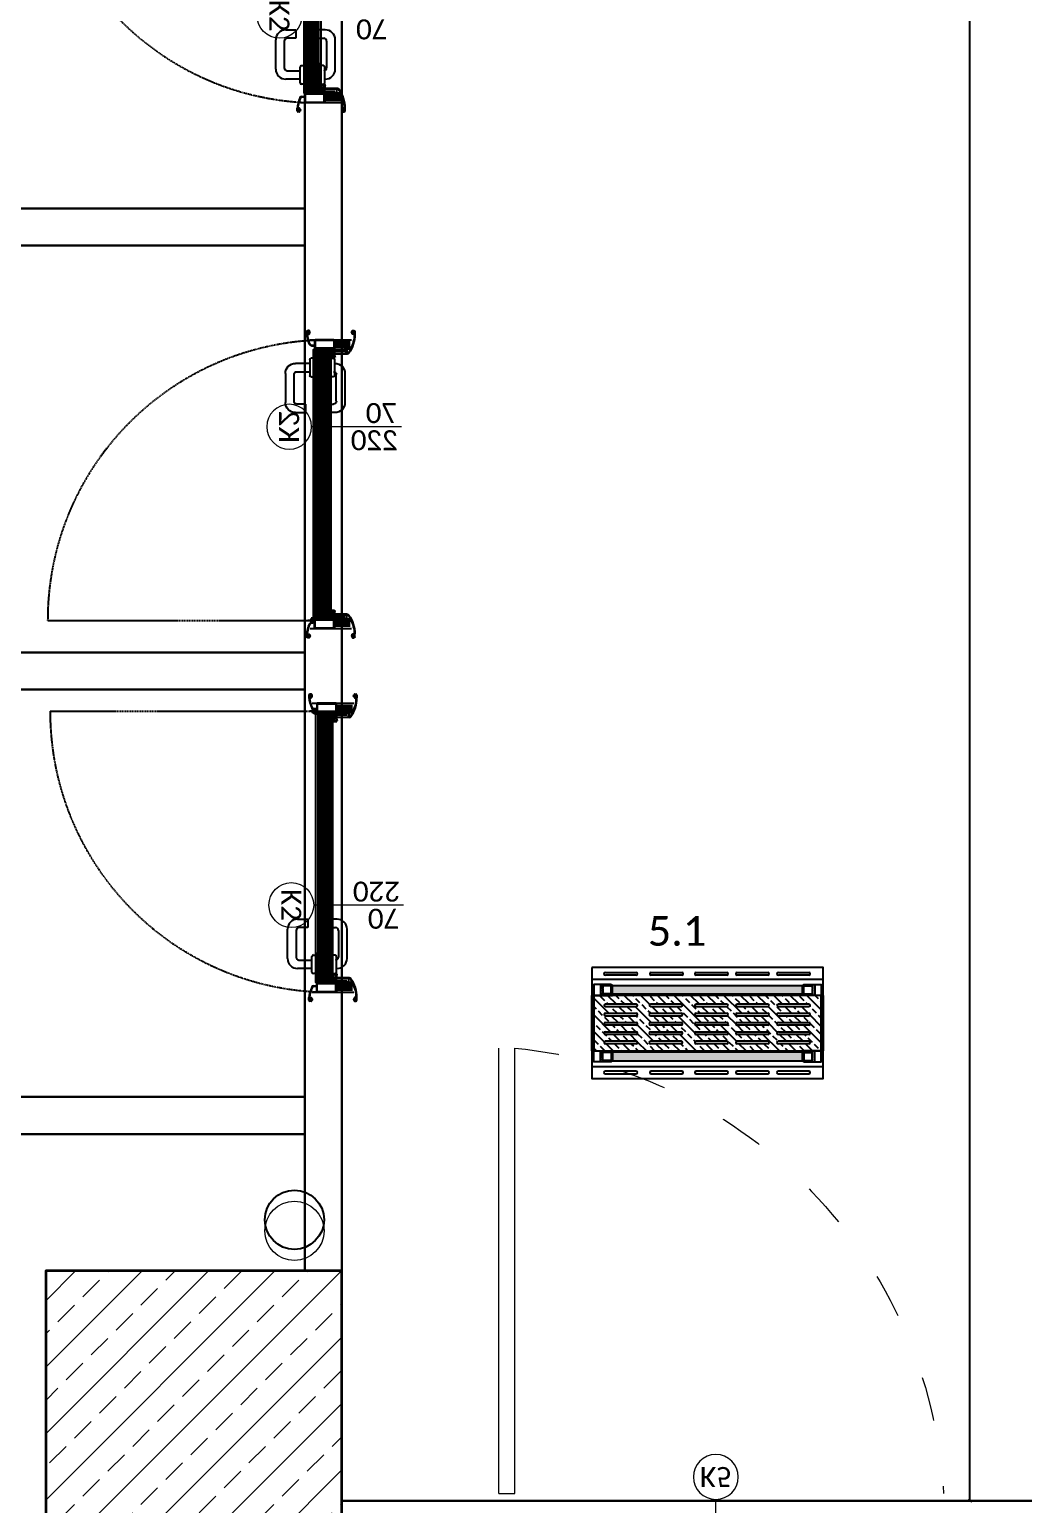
# Model space of a CAD drawing. Header units: millimetres. Extents: x -10496 to -5455, y -188 to 7293.
# Drawn here: x -7279.3 to -7010.7, y 2968 to 3366.5 of the extents above; entities that cross this region are included whole.
import ezdxf

# ---------------------------------------------------------------- set-up
doc = ezdxf.new("R2010")
doc.units = ezdxf.units.MM
for name, pattern in [('ACAD_ISO03W100', [30, 12, -18]), ('DASHED', [19.05, 12.7, -6.35]), ('kapı detayları$0$new block$0$DOT', [0.25, 0, -0.25]), ('kapı detayları$0$new block$0$HIDDEN2', [0.1875, 0.125, -0.0625])]:
    doc.linetypes.add(name, pattern=pattern)
for name, color, linetype, lineweight in [('00 KOLON TARARMA', 43, 'Continuous', 13), ('GJC_duvar', 10, 'Continuous', 30), ('GJC_kolon', 87, 'Continuous', 35), ('GJC_ölçüler', 253, 'Continuous', 5), ('YAZI', 10, 'Continuous', 0), ('Yazı', 1, 'Continuous', 18)]:
    doc.layers.add(name, color=color, linetype=linetype, lineweight=lineweight)
for name, color, linetype in [('02_BEMASSUNG', 4, 'Continuous'), ('200-EquipBorder-2d', 9, 'Continuous'), ('GJC ALAN', 2, 'Continuous'), ('kapı detayları$0$new block$0$AARCH-elev2', 9, 'Continuous'), ('kapı detayları$0$new block$0$AARCH-elev3', 8, 'Continuous'), ('kapı detayları$0$new block$0$AARCH-hatch', 137, 'Continuous'), ('kapı detayları$0$new block$0$AARCH-mat_metal', 122, 'Continuous'), ('kapı detayları$0$new block$0$AARCH-mat_mortar', 145, 'Continuous'), ('kapı detayları$0$new block$0$AARCH-mat_timber', 44, 'Continuous'), ('kapı detayları$0$new block$0$AARCH-trace_down', 8, 'kapı detayları$0$new block$0$HIDDEN2'), ('kapı detayları$0$new block$0$AARCH-wall', 4, 'Continuous'), ('Kıtc-002 Çizgi', 7, 'Continuous'), ('Kıtc-008 Rakam', 1, 'Continuous')]:
    doc.layers.add(name, color=color, linetype=linetype)
doc.styles.get("Standard").update_dxf_attribs({"font": 'calibri.ttf', "height": 15})
doc.styles.add('Ölçü50', font='calibri.ttf', dxfattribs={"width": 0.7})
doc.dimstyles.new('olcu-10', dxfattribs={"dimtxt": 15, "dimasz": 1, "dimexe": 1.25, "dimexo": 0.625, "dimgap": 0.5, "dimtad": 1, "dimdec": 0, "dimzin": 9, "dimtxsty": 'Ölçü50', "dimblk": 'ARCHTICK', "dimcen": 2, "dimclrd": 256, "dimclre": 256, "dimclrt": 6, "dimazin": 2, "dimtfac": 1, "dimtdec": 0, "dimtix": 1, "dimtmove": 0, "dimatfit": 3, "dimldrblk": 'ARCHTICK', "dimfxl": 1, "dimlwd": -1, "dimarcsym": 0})

# ---------------------------------------------------------------- blocks, each defined once
blk = doc.blocks.new('A$C75B17844')
at = {"layer": '200-EquipBorder-2d'}
for points in [[(4.86, 56.93), (7.18, 56.93), (7.18, 5.57), (4.86, 5.57)], [(25.14, 56.93), (22.82, 56.93), (22.82, 5.57), (25.14, 5.57)]]:
    blk.add_hatch(color=1, dxfattribs=at).paths.add_polyline_path(points)
at = {"layer": 'Kıtc-002 Çizgi'}
h = blk.add_hatch(dxfattribs=at)
h.set_pattern_fill('ANSI33', color=1, scale=0.5, style=0)
h.set_pattern_definition([(45, (-37784.2663, -29215.9456), (-2.24506403, 2.24506403), []), (45, (-37782.0213, -29215.9456), (-2.24506403, 2.24506403), [1.5875, -0.79375])])
h.paths.add_polyline_path([(22.5, 61.99), (7.5, 61.99), (7.5, 56.93), (7.5, 0.51), (22.5, 0.51), (22.5, 5.57)])
h.paths.add_polyline_path([(10.57, 47.51), (10.57, 39.25, -1), (9.82, 39.25), (9.82, 47.51, -1)], flags=16)
h.paths.add_polyline_path([(9.82, 50.39), (9.82, 58.65, -1), (10.57, 58.65), (10.57, 50.39, -1)], flags=16)
h.paths.add_polyline_path([(13.07, 47.51), (13.07, 39.25, -1), (12.32, 39.25), (12.32, 47.51, -1)], flags=16)
h.paths.add_polyline_path([(12.32, 50.39), (12.32, 58.65, -1), (13.07, 58.65), (13.07, 50.39, -1)], flags=16)
h.paths.add_polyline_path([(15.57, 47.51), (15.57, 39.25, -1), (14.82, 39.25), (14.82, 47.51, -1)], flags=16)
h.paths.add_polyline_path([(14.82, 50.39), (14.82, 58.65, -1), (15.57, 58.65), (15.57, 50.39, -1)], flags=16)
h.paths.add_polyline_path([(18.07, 47.51), (18.07, 39.25, -1), (17.32, 39.25), (17.32, 47.51, -1)], flags=16)
h.paths.add_polyline_path([(17.32, 50.39), (17.32, 58.65, -1), (18.07, 58.65), (18.07, 50.39, -1)], flags=16)
h.paths.add_polyline_path([(20.57, 47.51), (20.57, 39.25, -1), (19.82, 39.25), (19.82, 47.51, -1)], flags=16)
h.paths.add_polyline_path([(19.82, 50.39), (19.82, 58.65, -1), (20.57, 58.65), (20.57, 50.39, -1)], flags=16)
h.paths.add_polyline_path([(10.57, 36.43), (10.57, 28.16, -1), (9.82, 28.16), (9.82, 36.43, -1)], flags=16)
h.paths.add_polyline_path([(13.07, 36.43), (13.07, 28.16, -1), (12.32, 28.16), (12.32, 36.43, -1)], flags=16)
h.paths.add_polyline_path([(15.57, 36.43), (15.57, 28.16, -1), (14.82, 28.16), (14.82, 36.43, -1)], flags=16)
h.paths.add_polyline_path([(18.07, 36.43), (18.07, 28.16, -1), (17.32, 28.16), (17.32, 36.43, -1)], flags=16)
h.paths.add_polyline_path([(20.57, 36.43), (20.57, 28.16, -1), (19.82, 28.16), (19.82, 36.43, -1)], flags=16)
h.paths.add_polyline_path([(10.57, 24.15), (10.57, 15.89, -1), (9.82, 15.89), (9.82, 24.15, -1)], flags=16)
h.paths.add_polyline_path([(13.07, 24.15), (13.07, 15.89, -1), (12.32, 15.89), (12.32, 24.15, -1)], flags=16)
h.paths.add_polyline_path([(15.57, 24.15), (15.57, 15.89, -1), (14.82, 15.89), (14.82, 24.15, -1)], flags=16)
h.paths.add_polyline_path([(18.07, 24.15), (18.07, 15.89, -1), (17.32, 15.89), (17.32, 24.15, -1)], flags=16)
h.paths.add_polyline_path([(20.57, 24.15), (20.57, 15.89, -1), (19.82, 15.89), (19.82, 24.15, -1)], flags=16)
h.paths.add_polyline_path([(10.57, 11.99), (10.57, 3.72, -1), (9.82, 3.72), (9.82, 11.99, -1)], flags=16)
h.paths.add_polyline_path([(13.07, 11.99), (13.07, 3.72, -1), (12.32, 3.72), (12.32, 11.99, -1)], flags=16)
h.paths.add_polyline_path([(15.57, 11.99), (15.57, 3.72, -1), (14.82, 3.72), (14.82, 11.99, -1)], flags=16)
h.paths.add_polyline_path([(18.07, 11.99), (18.07, 3.72, -1), (17.32, 3.72), (17.32, 11.99, -1)], flags=16)
h.paths.add_polyline_path([(20.57, 11.99), (20.57, 3.72, -1), (19.82, 3.72), (19.82, 11.99, -1)], flags=16)
at = {"color": 1}
for points in [[(4.54, 57.26), (4.54, 61.99), (7.5, 61.99), (7.5, 56.93)], [(4.54, 60.21), (7.5, 60.21)], [(25.46, 57.26), (25.46, 61.99), (22.5, 61.99), (22.5, 56.93)], [(25.46, 60.21), (22.5, 60.21)], [(4.54, 57.26), (4.86, 56.93)], [(7.5, 57.26), (4.54, 57.26)], [(7.18, 56.93), (4.86, 56.93)], [(7.5, 57.26), (7.18, 56.93)], [(22.5, 57.26), (22.82, 56.93)], [(22.5, 57.26), (25.46, 57.26)], [(22.82, 56.93), (25.14, 56.93)], [(25.46, 57.26), (25.14, 56.93)], [(4.54, 5.24), (4.54, 0.51), (7.5, 0.51), (7.5, 5.57)], [(4.54, 5.24), (4.86, 5.57)], [(7.5, 5.24), (4.54, 5.24)], [(7.18, 5.57), (4.86, 5.57)], [(7.5, 5.24), (7.18, 5.57)], [(25.46, 5.24), (25.46, 0.51), (22.5, 0.51), (22.5, 5.57)], [(22.5, 5.24), (22.82, 5.57)], [(22.5, 5.24), (25.46, 5.24)], [(22.82, 5.57), (25.14, 5.57)], [(25.46, 5.24), (25.14, 5.57)], [(4.54, 2.29), (7.5, 2.29)], [(25.46, 2.29), (22.5, 2.29)]]:
    blk.add_lwpolyline(points, dxfattribs=at)
at = {"color": 1, "linetype": 'DASHED', "ltscale": 0.01}
for points in [[(4.82, 57.26), (4.82, 59.66), (7.18, 59.66)], [(4.92, 57.26), (4.92, 59.56), (7.08, 59.56)], [(7.08, 57.26), (7.08, 59.56)], [(7.18, 57.26), (7.18, 59.66)], [(25.18, 57.26), (25.18, 59.66), (22.82, 59.66)], [(22.82, 57.26), (22.82, 59.66)], [(25.08, 57.26), (25.08, 59.56), (22.92, 59.56)], [(22.92, 57.26), (22.92, 59.56)], [(4.82, 5.24), (4.82, 2.84), (7.18, 2.84)], [(4.92, 5.24), (4.92, 2.94), (7.08, 2.94)], [(7.08, 5.24), (7.08, 2.94)], [(7.18, 5.24), (7.18, 2.84)], [(25.18, 5.24), (25.18, 2.84), (22.82, 2.84)], [(22.82, 5.24), (22.82, 2.84)], [(25.08, 5.24), (25.08, 2.94), (22.92, 2.94)], [(22.92, 5.24), (22.92, 2.94)]]:
    blk.add_lwpolyline(points, dxfattribs=at)
at = {"layer": '200-EquipBorder-2d', "color": 1}
for points in [[(4.86, 56.93), (7.18, 56.93), (7.18, 5.57), (4.86, 5.57)], [(25.14, 56.93), (22.82, 56.93), (22.82, 5.57), (25.14, 5.57)]]:
    blk.add_lwpolyline(points, close=True, dxfattribs=at)
at = {"layer": 'Kıtc-002 Çizgi', "color": 1}
for points in [[(0, 0), (30, 0), (30, 62.5), (0, 62.5)], [(7.5, 0), (22.5, 0), (22.5, 62.5), (7.5, 62.5)], [(7.5, 62.5), (22.5, 62.5), (22.5, 61.99), (7.5, 61.99)], [(7.5, 0.51), (22.5, 0.51), (22.5, 0), (7.5, 0)]]:
    blk.add_lwpolyline(points, close=True, dxfattribs=at)
for points in [[(7.5, 62.5), (3.25, 62.5), (3.25, 0), (7.5, 0)], [(14, 62.5), (14, 61.99)], [(16, 62.5), (16, 61.99)], [(22.5, 0), (26.75, 0), (26.75, 62.5), (22.5, 62.5)], [(1.31, 50.39), (1.31, 58.65)], [(2.07, 58.65), (2.07, 50.39)], [(9.82, 50.39), (9.82, 58.65)], [(10.57, 58.65), (10.57, 50.39)], [(12.32, 50.39), (12.32, 58.65)], [(13.07, 58.65), (13.07, 50.39)], [(14.82, 50.39), (14.82, 58.65)], [(15.57, 58.65), (15.57, 50.39)], [(17.32, 50.39), (17.32, 58.65)], [(18.07, 58.65), (18.07, 50.39)], [(19.82, 50.39), (19.82, 58.65)], [(20.57, 58.65), (20.57, 50.39)], [(27.93, 58.65), (27.93, 50.39)], [(28.69, 50.39), (28.69, 58.65)], [(1.31, 39.25), (1.31, 47.51)], [(2.07, 47.51), (2.07, 39.25)], [(9.82, 39.25), (9.82, 47.51)], [(10.57, 47.51), (10.57, 39.25)], [(12.32, 39.25), (12.32, 47.51)], [(13.07, 47.51), (13.07, 39.25)], [(14.82, 39.25), (14.82, 47.51)], [(15.57, 47.51), (15.57, 39.25)], [(17.32, 39.25), (17.32, 47.51)], [(18.07, 47.51), (18.07, 39.25)], [(19.82, 39.25), (19.82, 47.51)], [(20.57, 47.51), (20.57, 39.25)], [(27.93, 47.51), (27.93, 39.25)], [(28.69, 39.25), (28.69, 47.51)], [(1.31, 28.16), (1.31, 36.43)], [(2.07, 36.43), (2.07, 28.16)], [(9.82, 28.16), (9.82, 36.43)], [(10.57, 36.43), (10.57, 28.16)], [(12.32, 28.16), (12.32, 36.43)], [(13.07, 36.43), (13.07, 28.16)], [(14.82, 28.16), (14.82, 36.43)], [(15.57, 36.43), (15.57, 28.16)], [(17.32, 28.16), (17.32, 36.43)], [(18.07, 36.43), (18.07, 28.16)], [(19.82, 28.16), (19.82, 36.43)], [(20.57, 36.43), (20.57, 28.16)], [(27.93, 36.43), (27.93, 28.16)], [(28.69, 28.16), (28.69, 36.43)], [(1.31, 16.06), (1.31, 24.32)], [(2.07, 24.32), (2.07, 16.06)], [(9.82, 15.89), (9.82, 24.15)], [(10.57, 24.15), (10.57, 15.89)], [(12.32, 15.89), (12.32, 24.15)], [(13.07, 24.15), (13.07, 15.89)], [(14.82, 15.89), (14.82, 24.15)], [(15.57, 24.15), (15.57, 15.89)], [(17.32, 15.89), (17.32, 24.15)], [(18.07, 24.15), (18.07, 15.89)], [(19.82, 15.89), (19.82, 24.15)], [(20.57, 24.15), (20.57, 15.89)], [(27.93, 24.32), (27.93, 16.06)], [(28.69, 16.06), (28.69, 24.32)], [(9.82, 3.72), (9.82, 11.99)], [(10.57, 11.99), (10.57, 3.72)], [(12.32, 3.72), (12.32, 11.99)], [(13.07, 11.99), (13.07, 3.72)], [(14.82, 3.72), (14.82, 11.99)], [(15.57, 11.99), (15.57, 3.72)], [(17.32, 3.72), (17.32, 11.99)], [(18.07, 11.99), (18.07, 3.72)], [(19.82, 3.72), (19.82, 11.99)], [(20.57, 11.99), (20.57, 3.72)], [(1.31, 3.65), (1.31, 11.91)], [(2.07, 11.91), (2.07, 3.65)], [(27.93, 11.91), (27.93, 3.65)], [(28.69, 3.65), (28.69, 11.91)], [(14, 0.51), (14, 0)], [(16, 0.51), (16, 0)]]:
    blk.add_lwpolyline(points, dxfattribs=at)
for centre, start, end in [((1.69, 58.65), 0, 180), ((10.19, 58.65), 0, 180), ((12.69, 58.65), 0, 180), ((15.19, 58.65), 0, 180), ((17.69, 58.65), 0, 180), ((20.19, 58.65), 0, 180), ((28.31, 58.65), 0, 180), ((1.69, 50.39), 180, 0), ((1.69, 47.51), 0, 180), ((10.19, 50.39), 180, 0), ((10.19, 47.51), 0, 180), ((12.69, 50.39), 180, 0), ((12.69, 47.51), 0, 180), ((15.19, 50.39), 180, 0), ((15.19, 47.51), 0, 180), ((17.69, 50.39), 180, 0), ((17.69, 47.51), 0, 180), ((20.19, 50.39), 180, 0), ((20.19, 47.51), 0, 180), ((28.31, 50.39), 180, 0), ((28.31, 47.51), 0, 180), ((1.69, 39.25), 180, 0), ((1.69, 36.43), 0, 180), ((10.19, 39.25), 180, 0), ((10.19, 36.43), 0, 180), ((12.69, 39.25), 180, 0), ((12.69, 36.43), 0, 180), ((15.19, 39.25), 180, 0), ((15.19, 36.43), 0, 180), ((17.69, 39.25), 180, 0), ((17.69, 36.43), 0, 180), ((20.19, 39.25), 180, 0), ((20.19, 36.43), 0, 180), ((28.31, 39.25), 180, 0), ((28.31, 36.43), 0, 180), ((1.69, 28.16), 180, 0), ((10.19, 28.16), 180, 0), ((12.69, 28.16), 180, 0), ((15.19, 28.16), 180, 0), ((17.69, 28.16), 180, 0), ((20.19, 28.16), 180, 0), ((28.31, 28.16), 180, 0), ((1.69, 24.32), 0, 180), ((10.19, 24.15), 0, 180), ((12.69, 24.15), 0, 180), ((15.19, 24.15), 0, 180), ((17.69, 24.15), 0, 180), ((20.19, 24.15), 0, 180), ((28.31, 24.32), 0, 180), ((1.69, 16.06), 180, 0), ((28.31, 16.06), 180, 0), ((1.69, 11.91), 0, 180), ((10.19, 15.89), 180, 0), ((10.19, 11.99), 0, 180), ((12.69, 15.89), 180, 0), ((12.69, 11.99), 0, 180), ((15.19, 15.89), 180, 0), ((15.19, 11.99), 0, 180), ((17.69, 15.89), 180, 0), ((17.69, 11.99), 0, 180), ((20.19, 15.89), 180, 0), ((20.19, 11.99), 0, 180), ((28.31, 11.91), 0, 180), ((1.69, 3.65), 180, 0), ((10.19, 3.72), 180, 0), ((12.69, 3.72), 180, 0), ((15.19, 3.72), 180, 0), ((17.69, 3.72), 180, 0), ((20.19, 3.72), 180, 0), ((28.31, 3.65), 180, 0)]:
    blk.add_arc(centre, 0.376, start, end, dxfattribs=at)
blk = doc.blocks.new('120 çarpma kapı')
at = {"lineweight": 9}
for p, q in [((3012.11, 15196.96), (3012.11, 15076.64)), ((3012.11, 15196.96), (3016.37, 15196.96)), ((3016.37, 15196.96), (3016.37, 15076.64))]:
    blk.add_line(p, q, dxfattribs=at)
at = {"layer": '02_BEMASSUNG', "linetype": 'ACAD_ISO03W100', "lineweight": 9}
blk.add_arc((3004.25, 15204.3), 128.23, 275.4267, 356.7191, dxfattribs=at)
at = {"layer": 'YAZI'}
blk.add_circle((3070.73, 15192.5), 6.06, dxfattribs=at)
at = {"layer": 'Yazı'}
blk.add_line((3070.73, 15226.56), (3070.73, 15198.55), dxfattribs=at)
at = {"layer": 'Yazı', "ltscale": 7}
blk.add_text('K5', height=5.4, dxfattribs=at).set_placement((3066.42, 15189.81))
blk = doc.blocks.new('rölöveteyit')
at = {"layer": '00 KOLON TARARMA'}
h = blk.add_hatch(dxfattribs=at)
h.set_pattern_fill('ANSI33', color=256, scale=2, angle=360, style=0)
h.set_pattern_definition([(45, (1742.308, -41769.38), (-8.980256, 8.980256), []), (45, (1751.288, -41769.38), (-8.980256, 8.980256), [6.35, -3.175])])
h.paths.add_polyline_path([(31907, -28778.81), (31907, -28698.81), (31827, -28698.81), (31827, -28778.81)])
at = {"color": 6}
for points in [[(31907, -28778.81), (31907, -28698.81), (31827.03, -28698.68), (31827, -28778.81), (31907, -28778.81)], [(31906.99, -28778.81), (31907, -28698.81), (31827.03, -28698.68), (31827.03, -28778.81), (31906.99, -28778.81)]]:
    blk.add_lwpolyline(points, dxfattribs=at)
at = {"color": 4}
blk.add_circle((31894.21, -28688.01), 8, dxfattribs=at)
at = {"layer": 'GJC_kolon'}
blk.add_lwpolyline([(31827.03, -28778.81), (31907, -28778.81), (31907, -28698.81), (31827.03, -28698.81)], close=True, dxfattribs=at)
blk = doc.blocks.new('_ArchTick')
at = {"layer": 'Kıtc-002 Çizgi', "color": 0, "const_width": 0.15}
blk.add_lwpolyline([(-0.5, -0.5), (0.5, 0.5)], dxfattribs=at)
blk = doc.blocks.new('K3')
at = {"layer": 'kapı detayları$0$new block$0$AARCH-hatch'}
h = blk.add_hatch(dxfattribs=at)
h.set_pattern_fill('ANSI31', color=256, angle=180, style=0)
h.set_pattern_definition([(225, (38163.78836, 5178.61939), (0.08838834765, -0.08838834765), [])])
h.paths.add_polyline_path([(3361.99, 3163.95), (3369.99, 3163.95), (3369.99, 3160.45), (3361.99, 3160.45)])
h = blk.add_hatch(dxfattribs=at)
h.set_pattern_fill('ANSI31', color=256, angle=180, style=0)
h.set_pattern_definition([(225, (38074.57288, 5178.61939), (0.08838834765, -0.08838834765), [])])
h.paths.add_polyline_path([(3434.47, 3163.95), (3426.47, 3163.95), (3426.47, 3160.45), (3434.47, 3160.45)])
at = {"layer": 'kapı detayları$0$new block$0$AARCH-elev2', "ltscale": 0.1}
for p, q in [((3428.13, 3168.37), (3420.22, 3168.36)), ((3417.52, 3165.66), (3417.52, 3162.88)), ((3419.8, 3162.88), (3419.8, 3165.26)), ((3420.57, 3166.03), (3427.79, 3166.03)), ((3427.19, 3165.14), (3427.19, 3164.55)), ((3431.8, 3165.53), (3427.57, 3165.53)), ((3428.56, 3165.26), (3428.56, 3165.53)), ((3430.83, 3165.53), (3430.83, 3165.66)), ((3417.52, 3162.88), (3419.8, 3162.88)), ((3417.52, 3154.98), (3417.52, 3157.75)), ((3417.52, 3157.75), (3419.8, 3157.75)), ((3419.8, 3157.75), (3419.8, 3155.37)), ((3427.19, 3159.26), (3427.19, 3159.75)), ((3431.8, 3158.87), (3427.57, 3158.87)), ((3428.56, 3155.37), (3428.56, 3158.87)), ((3430.83, 3158.87), (3430.83, 3154.97)), ((3432.19, 3159.75), (3432.19, 3159.26)), ((3428.13, 3152.27), (3420.22, 3152.27)), ((3420.57, 3154.6), (3427.79, 3154.6))]:
    blk.add_line(p, q, dxfattribs=at)
for centre, radius, start, end in [((3420.22, 3165.66), 2.7, 90.0239, 180), ((3428.13, 3165.66), 2.7, 0, 90.0239), ((3420.57, 3165.26), 0.773, 90, 180), ((3427.57, 3165.14), 0.386, 90, 180), ((3427.79, 3165.26), 0.773, 0, 90), ((3431.8, 3165.14), 0.386, 0, 90), ((3427.57, 3159.26), 0.386, 180, 270), ((3431.8, 3159.26), 0.386, 270, 0), ((3420.22, 3154.98), 2.7, 180, 269.9761), ((3420.57, 3155.37), 0.773, 180, 270), ((3427.79, 3155.37), 0.773, 270, 0), ((3428.13, 3154.97), 2.7, 269.9761, 0)]:
    blk.add_arc(centre, radius, start, end, dxfattribs=at)
at = {"layer": 'kapı detayları$0$new block$0$AARCH-elev3', "color": 254}
for points, const_width in [([(3360.59, 3165.51), (3360.59, 3169.86)], 2), ([(3362.12, 3165.52), (3362.12, 3168.33)], 1), ([(3434.34, 3165.52), (3434.34, 3168.33)], 1), ([(3435.87, 3165.51), (3435.87, 3169.86)], 2)]:
    blk.add_lwpolyline(points, dxfattribs=dict(at, const_width=const_width))
at = {"layer": 'kapı detayları$0$new block$0$AARCH-hatch', "linetype": 'kapı detayları$0$new block$0$DOT', "const_width": 3}
blk.add_lwpolyline([(3369.99, 3162.2), (3426.47, 3162.2)], dxfattribs=at)
at = {"layer": 'kapı detayları$0$new block$0$AARCH-mat_metal'}
for p, q in [((3356.68, 3170.43), (3356.68, 3170.72)), ((3356.98, 3170.33), (3356.78, 3170.33)), ((3356.8, 3170.72), (3356.8, 3170.44)), ((3356.8, 3170.44), (3356.98, 3170.44)), ((3356.98, 3170.44), (3356.98, 3170.33)), ((3356.99, 3171.03), (3357.71, 3171.03)), ((3357.57, 3170.91), (3356.99, 3170.91)), ((3357.38, 3170.33), (3357.38, 3170.44)), ((3357.38, 3170.44), (3357.57, 3170.44)), ((3357.59, 3170.33), (3357.38, 3170.33)), ((3357.57, 3170.44), (3357.57, 3170.91)), ((3357.69, 3170.89), (3357.69, 3170.43)), ((3361.58, 3168.33), (3361.58, 3169.85)), ((3361.82, 3168.33), (3361.58, 3168.33)), ((3361.72, 3169.74), (3361.72, 3168.83)), ((3361.72, 3168.83), (3362.89, 3168.83)), ((3361.72, 3168.71), (3361.72, 3168.61)), ((3362.89, 3168.71), (3361.72, 3168.71)), ((3361.72, 3168.71), (3361.72, 3168.47)), ((3361.72, 3168.47), (3361.82, 3168.47)), ((3361.82, 3168.47), (3361.82, 3168.33)), ((3362.89, 3168.83), (3362.89, 3168.97)), ((3362.89, 3165.17), (3362.89, 3168.71)), ((3363.03, 3168.97), (3363.03, 3165.03)), ((3433.35, 3168.97), (3433.35, 3165.03)), ((3433.49, 3168.83), (3433.49, 3168.97)), ((3434.66, 3168.83), (3433.49, 3168.83)), ((3433.49, 3165.17), (3433.49, 3168.71)), ((3433.49, 3168.71), (3434.66, 3168.71)), ((3434.66, 3168.47), (3434.56, 3168.47)), ((3434.56, 3168.47), (3434.56, 3168.33)), ((3434.56, 3168.33), (3434.8, 3168.33)), ((3434.66, 3169.74), (3434.66, 3168.83)), ((3434.66, 3168.71), (3434.66, 3168.61)), ((3434.66, 3168.71), (3434.66, 3168.47)), ((3434.8, 3168.33), (3434.8, 3169.85)), ((3439.39, 3171.03), (3438.67, 3171.03)), ((3438.69, 3170.89), (3438.69, 3170.43)), ((3438.79, 3170.33), (3439, 3170.33)), ((3438.81, 3170.91), (3439.39, 3170.91)), ((3438.81, 3170.44), (3438.81, 3170.91)), ((3439, 3170.44), (3438.81, 3170.44)), ((3439, 3170.33), (3439, 3170.44)), ((3439.58, 3170.44), (3439.4, 3170.44)), ((3439.4, 3170.44), (3439.4, 3170.33)), ((3439.4, 3170.33), (3439.6, 3170.33)), ((3439.58, 3170.72), (3439.58, 3170.44)), ((3439.7, 3170.43), (3439.7, 3170.72)), ((3359.19, 3165.36), (3359.19, 3160.3)), ((3359.33, 3165.37), (3361.44, 3165.37)), ((3359.33, 3160.29), (3359.33, 3165.37)), ((3361.43, 3165.51), (3359.34, 3165.51)), ((3361.44, 3165.37), (3361.44, 3160.29)), ((3361.58, 3165.52), (3361.58, 3165.36)), ((3361.58, 3165.52), (3362.67, 3165.52)), ((3361.58, 3164.94), (3361.58, 3165.4)), ((3362.55, 3165.4), (3361.58, 3165.4)), ((3362.55, 3164.94), (3361.58, 3164.94)), ((3361.62, 3160.15), (3361.62, 3164.65)), ((3361.77, 3164.8), (3363.4, 3164.8)), ((3362.55, 3164.94), (3362.55, 3165.4)), ((3362.67, 3165.52), (3362.67, 3164.94)), ((3363.07, 3164.94), (3362.67, 3164.94)), ((3362.79, 3165.03), (3362.79, 3165.17)), ((3362.79, 3165.17), (3362.89, 3165.17)), ((3363.03, 3165.03), (3362.79, 3165.03)), ((3363.04, 3165.42), (3363.93, 3165.7)), ((3363.07, 3165.37), (3363.07, 3164.94)), ((3364.11, 3165.56), (3363.18, 3165.46)), ((3363.79, 3165.52), (3363.22, 3165.52)), ((3363.22, 3164.91), (3363.22, 3165.38)), ((3363.22, 3165.38), (3363.99, 3165.38)), ((3363.4, 3164.91), (3363.22, 3164.91)), ((3363.4, 3164.8), (3363.4, 3164.91)), ((3363.8, 3164.91), (3363.8, 3164.8)), ((3363.99, 3164.91), (3363.8, 3164.91)), ((3363.8, 3164.8), (3364.06, 3164.8)), ((3363.99, 3165.38), (3363.99, 3164.91)), ((3364.13, 3164.87), (3364.13, 3165.47)), ((3432.19, 3164.55), (3432.19, 3165.14)), ((3432.25, 3164.87), (3432.25, 3165.47)), ((3432.27, 3165.56), (3433.2, 3165.46)), ((3432.58, 3164.8), (3432.32, 3164.8)), ((3432.39, 3165.38), (3432.39, 3164.91)), ((3433.16, 3165.38), (3432.39, 3165.38)), ((3432.39, 3164.91), (3432.58, 3164.91)), ((3433.34, 3165.42), (3432.44, 3165.7)), ((3432.58, 3164.91), (3432.58, 3164.8)), ((3432.59, 3165.52), (3433.16, 3165.52)), ((3432.98, 3164.8), (3432.98, 3164.91)), ((3432.98, 3164.91), (3433.16, 3164.91)), ((3434.61, 3164.8), (3432.98, 3164.8)), ((3433.16, 3164.91), (3433.16, 3165.38)), ((3433.31, 3165.37), (3433.31, 3164.94)), ((3433.31, 3164.94), (3433.71, 3164.94)), ((3433.35, 3165.03), (3433.59, 3165.03)), ((3433.59, 3165.17), (3433.49, 3165.17)), ((3433.59, 3165.03), (3433.59, 3165.17)), ((3433.71, 3165.52), (3433.71, 3164.94)), ((3434.8, 3165.52), (3433.71, 3165.52)), ((3433.83, 3164.94), (3433.83, 3165.4)), ((3433.83, 3165.4), (3434.8, 3165.4)), ((3433.83, 3164.94), (3434.8, 3164.94)), ((3434.76, 3160.15), (3434.76, 3164.65)), ((3434.8, 3165.52), (3434.8, 3165.36)), ((3434.8, 3164.94), (3434.8, 3165.4)), ((3437.05, 3165.37), (3434.94, 3165.37)), ((3434.94, 3165.37), (3434.94, 3160.29)), ((3434.95, 3165.51), (3437.04, 3165.51)), ((3437.05, 3160.29), (3437.05, 3165.37)), ((3437.19, 3165.36), (3437.19, 3160.3)), ((3359.33, 3160.29), (3361.44, 3160.29)), ((3359.33, 3160.15), (3360.61, 3160.15)), ((3360.91, 3160.15), (3361.62, 3160.15)), ((3361.35, 3160.23), (3361.35, 3158.33)), ((3435.47, 3160.15), (3434.76, 3160.15)), ((3437.02, 3160.29), (3434.94, 3160.29)), ((3437.01, 3160.15), (3435.77, 3160.15)), ((3356.68, 3158.65), (3356.68, 3158.36)), ((3356.98, 3158.75), (3356.78, 3158.75)), ((3356.8, 3158.64), (3356.98, 3158.64)), ((3356.8, 3158.36), (3356.8, 3158.64)), ((3356.98, 3158.64), (3356.98, 3158.75)), ((3357.57, 3158.17), (3356.99, 3158.17)), ((3356.99, 3158.05), (3357.71, 3158.05)), ((3357.59, 3158.75), (3357.38, 3158.75)), ((3357.38, 3158.75), (3357.38, 3158.64)), ((3357.38, 3158.64), (3357.57, 3158.64)), ((3357.57, 3158.64), (3357.57, 3158.17)), ((3357.69, 3158.19), (3357.69, 3158.65)), ((3360.49, 3159.53), (3362.25, 3159.53)), ((3360.69, 3160.07), (3360.69, 3159.3)), ((3360.83, 3159.3), (3360.83, 3160.07)), ((3435.55, 3159.3), (3435.55, 3160.07)), ((3435.69, 3160.07), (3435.69, 3159.3)), ((3439.39, 3158.05), (3438.67, 3158.05)), ((3438.69, 3158.19), (3438.69, 3158.65)), ((3438.79, 3158.75), (3439, 3158.75)), ((3438.81, 3158.64), (3438.81, 3158.17)), ((3439, 3158.64), (3438.81, 3158.64)), ((3438.81, 3158.17), (3439.39, 3158.17)), ((3439, 3158.75), (3439, 3158.64)), ((3439.4, 3158.64), (3439.4, 3158.75)), ((3439.4, 3158.75), (3439.6, 3158.75)), ((3439.58, 3158.64), (3439.4, 3158.64)), ((3439.58, 3158.36), (3439.58, 3158.64)), ((3439.7, 3158.65), (3439.7, 3158.36))]:
    blk.add_line(p, q, dxfattribs=at)
blk.add_circle((3361.35, 3159.53), 0.565, dxfattribs=at)
for centre, radius, start, end in [((3356.99, 3170.72), 0.31, 90.0009, 180.0009), ((3356.78, 3170.43), 0.1, 180.0009, 270.0009), ((3356.99, 3170.72), 0.19, 90.0009, 180.0009), ((3357.59, 3170.43), 0.1, 270.0009, 0.0009), ((3357.49, 3162.15), 8.74, 62.3796, 88.7266), ((3357.66, 3162.16), 8.87, 54.605, 89.624), ((3361.52, 3169.85), 0.0527, 0.0009, 66.4159), ((3361.77, 3169.74), 0.0527, 64.579, 180.0009), ((3358.16, 3162.14), 8.47, 57.8614, 64.579), ((3362.53, 3168.97), 0.36, 0.0009, 68.002), ((3362.53, 3168.97), 0.5, 0.0009, 57.4432), ((3433.85, 3168.97), 0.5, 122.5568, 179.9991), ((3433.85, 3168.97), 0.36, 111.998, 179.9991), ((3438.72, 3162.16), 8.87, 90.376, 125.395), ((3438.22, 3162.14), 8.47, 115.421, 122.1386), ((3434.61, 3169.74), 0.0527, 359.9991, 115.421), ((3434.86, 3169.85), 0.0527, 113.5841, 179.9991), ((3438.89, 3162.15), 8.74, 91.2734, 117.6204), ((3438.79, 3170.43), 0.1, 179.9991, 269.9991), ((3439.39, 3170.72), 0.31, 359.9991, 89.9991), ((3439.39, 3170.72), 0.19, 359.9991, 89.9991), ((3439.6, 3170.43), 0.1, 269.9991, 359.9991), ((3359.34, 3165.36), 0.15, 90.0009, 180.0009), ((3361.43, 3165.36), 0.15, 0.0009, 90.0009), ((3361.77, 3164.65), 0.15, 90.0009, 180.0009), ((3363.11, 3165.44), 0.0711, 13.4525, 193.4525), ((3363.22, 3165.37), 0.15, 90.0009, 180.0009), ((3363.79, 3165.67), 0.15, 270.0009, 13.4525), ((3364.06, 3164.87), 0.07, 270.0009, 0.0009), ((3363.83, 3165.47), 0.3, 0.0009, 18.2374), ((3432.55, 3165.47), 0.3, 161.7626, 179.9991), ((3432.32, 3164.87), 0.07, 179.9991, 269.9991), ((3432.59, 3165.67), 0.15, 166.5475, 269.9991), ((3433.16, 3165.37), 0.15, 359.9991, 89.9991), ((3433.27, 3165.44), 0.0711, 346.5475, 166.5475), ((3434.61, 3164.65), 0.15, 359.9991, 89.9991), ((3434.95, 3165.36), 0.15, 89.9991, 179.9991), ((3437.04, 3165.36), 0.15, 359.9991, 89.9991), ((3359.34, 3160.3), 0.15, 180.0009, 270.0009), ((3360.61, 3160.07), 0.08, 0.0009, 90.0009), ((3360.91, 3160.07), 0.08, 90.0009, 180.0009), ((3435.47, 3160.07), 0.08, 359.9991, 89.9991), ((3435.77, 3160.07), 0.08, 89.9991, 179.9991), ((3437.04, 3160.3), 0.15, 269.9991, 359.9991), ((3356.78, 3158.65), 0.1, 90.0009, 180.0009), ((3356.99, 3158.36), 0.31, 180.0009, 270.0009), ((3356.99, 3158.36), 0.19, 180.0009, 270.0009), ((3357.59, 3158.65), 0.1, 0.0009, 90.0009), ((3356.66, 3167.24), 9.24, 275.9182, 294.4333), ((3356.65, 3167.26), 9.12, 276.5254, 294.8493), ((3360.33, 3159.3), 0.36, 295.9082, 0.0009), ((3360.33, 3159.3), 0.5, 288.4852, 0.0009), ((3436.05, 3159.3), 0.5, 179.9991, 251.5148), ((3436.05, 3159.3), 0.36, 179.9991, 244.0918), ((3439.73, 3167.26), 9.12, 245.1507, 263.4746), ((3439.72, 3167.24), 9.24, 245.5667, 264.0818), ((3438.79, 3158.65), 0.1, 89.9991, 179.9991), ((3439.39, 3158.36), 0.19, 269.9991, 359.9991), ((3439.39, 3158.36), 0.31, 269.9991, 359.9991), ((3439.6, 3158.65), 0.1, 359.9991, 89.9991)]:
    blk.add_arc(centre, radius, start, end, dxfattribs=at)
for centre, major_axis in [((3357.18, 3170.33), (0.241, 0)), ((3363.6, 3164.7), (0.241, 0)), ((3439.2, 3158.76), (-0.241, 0))]:
    blk.add_ellipse(centre, major_axis=major_axis, ratio=0.764258, start_param=3.141593, end_param=9.424778, dxfattribs=at)
at = {"layer": 'kapı detayları$0$new block$0$AARCH-mat_metal', "extrusion": (0, 0, -1)}
for centre, major_axis in [((3439.2, 3170.33), (-0.241, 0)), ((3432.78, 3164.7), (-0.241, 0)), ((3357.18, 3158.76), (0.241, 0))]:
    blk.add_ellipse(centre, major_axis=major_axis, ratio=0.764258, start_param=3.141593, end_param=9.424778, dxfattribs=at)
at = {"layer": 'kapı detayları$0$new block$0$AARCH-mat_mortar', "linetype": 'Continuous'}
for p, q in [((3359.19, 3168.15), (3359.19, 3170.15)), ((3437.19, 3168.15), (3437.19, 3170.15)), ((3359.19, 3158.95), (3359.19, 3160.95)), ((3437.19, 3158.95), (3437.19, 3160.95))]:
    blk.add_line(p, q, dxfattribs=at)
at = {"layer": 'kapı detayları$0$new block$0$AARCH-mat_timber'}
blk.add_line((3361.89, 3159.85), (3361.89, 3164.45), dxfattribs=at)
blk.add_lwpolyline([(3361.89, 3159.85), (3434.47, 3159.85, 0.392634), (3434.57, 3159.93), (3434.57, 3164.45, 0.414214), (3434.47, 3164.55), (3361.99, 3164.55)], format="xyb", dxfattribs=at)
blk.add_lwpolyline([(3434.47, 3163.95), (3361.99, 3163.95), (3361.99, 3164.45), (3434.47, 3164.45), (3434.47, 3159.95), (3361.99, 3159.95), (3361.99, 3160.45), (3434.47, 3160.45)], dxfattribs=at)
for points in [[(3361.99, 3160.45), (3369.99, 3160.45), (3369.99, 3163.95), (3361.99, 3163.95)], [(3434.47, 3160.45), (3426.47, 3160.45), (3426.47, 3163.95), (3434.47, 3163.95)]]:
    blk.add_lwpolyline(points, close=True, dxfattribs=at)
blk.add_arc((3361.99, 3164.45), 0.1, 90, 180, dxfattribs=at)
at = {"layer": 'kapı detayları$0$new block$0$AARCH-trace_down'}
blk.add_lwpolyline([(3437.19, 3160.95, -0.402719), (3361.35, 3088.11), (3361.35, 3159.53)], format="xyb", dxfattribs=at)
at = {"layer": 'kapı detayları$0$new block$0$AARCH-wall'}
for p, q in [((3359.19, 3160.95), (3359.19, 3168.15)), ((3437.19, 3160.95), (3437.19, 3168.15))]:
    blk.add_line(p, q, dxfattribs=at)
at = {"layer": 'YAZI'}
blk.add_circle((3413.7, 3153.3), 6.06, dxfattribs=at)
at = {"layer": 'Yazı'}
blk.add_line((3413.7, 3183.6), (3413.7, 3159.36), dxfattribs=at)
for s, p in [('220', (3407.36, 3182.73)), ('70', (3414.69, 3182.51))]:
    blk.add_text(s, height=5.4, rotation=270, dxfattribs=at).set_placement(p)
at = {"layer": 'Yazı', "ltscale": 7}
blk.add_text('K2', height=5.4, dxfattribs=at).set_placement((3409.36, 3150.57))
blk = doc.blocks.new('new ytong')
at = {"layer": 'GJC_duvar', "color": 3}
for points in [[(-18813.34, 3292.44), (-18813.34, 3825.56)], [(-18803.34, 3292.42), (-18803.34, 3825.56)], [(-19093.34, 3579.46), (-18813.34, 3579.46)], [(-19093.34, 3569.46), (-18813.34, 3569.46)], [(-19093.34, 3459.46), (-18813.34, 3459.46)], [(-19093.34, 3449.46), (-18813.34, 3449.46)], [(-18813.34, 3339.39), (-19093.33, 3339.56)], [(-18813.34, 3329.39), (-19093.34, 3329.56)]]:
    blk.add_lwpolyline(points, dxfattribs=at)
at = {"layer": 'GJC_ölçüler', "color": 51, "lineweight": 30, "true_color": 0xf8f6b0}
blk.add_lwpolyline([(-19093.34, 3815.56), (-18813.34, 3815.56), (-18813.34, 3339.39), (-19093.34, 3339.39)], close=True, dxfattribs=at)
at = {"layer": 'GJC_ölçüler', "rotation": 270}
for p in [(-21973.49, 7045.22), (-21970.3, 6804.94)]:
    blk.add_blockref('K3', p, dxfattribs=at)
at = {"layer": 'GJC_ölçüler', "xscale": -1, "rotation": 270}
blk.add_blockref('K3', (-21970.87, 106.77), dxfattribs=at)

msp = doc.modelspace()

# ---------------------------------------------------------------- linework, layer by layer
at = {"color": 4}
msp.add_circle((-7207.71, 3044.97), 8, dxfattribs=at)

# ---------------------------------------------------------------- block references
at = {"rotation": 270}
msp.add_blockref('A$C75B17844', (-7127.32, 3113.08), dxfattribs=at)
at = {"layer": 'GJC_ölçüler', "xscale": -1, "rotation": 180}
msp.add_blockref('120 çarpma kapı', (-10164.55, 18167.97), dxfattribs=at)

# ---------------------------------------------------------------- texts
at = {"layer": 'Kıtc-008 Rakam', "color": 1}
msp.add_text('5.1', height=8, dxfattribs=at).set_placement((-7112.2, 3118.99))

# ---------------------------------------------------------------- next in the draw order: block references
at = {"layer": 'GJC_ölçüler'}
msp.add_blockref('rölöveteyit', (-39101.92, 31729.97), dxfattribs=at)

# ---------------------------------------------------------------- next in the draw order: dimensions: what is measured, and where the dimension line sits
msp.add_linear_dim(base=(-7025.21, 4140.1), p1=(-6997.23, 2968.98), p2=(-6997.23, 4140.1), angle=90, dimstyle='olcu-10', dxfattribs=at).render()

# ---------------------------------------------------------------- next in the draw order: block references
at = {"layer": 'GJC_duvar', "color": 41, "true_color": 0xf4ee51}
msp.add_blockref('new ytong', (11608.46, -261.26), dxfattribs=at)

# ---------------------------------------------------------------- next in the draw order: linework, layer by layer
at = {"layer": 'GJC ALAN', "color": 40, "lineweight": 30, "true_color": 0xf8d731}
msp.add_lwpolyline([(-6925.23, 2968.98), (-7194.93, 2969.03), (-7194.88, 3843.53), (-7124.89, 3843.53), (-7124.89, 4059.56), (-7194.88, 4059.56), (-7194.88, 4672.8), (-7188.88, 4672.8), (-7188.88, 4744.8), (-7260.88, 4744.81), (-7260.88, 4734.3), (-7982.9, 4734.3), (-7982.89, 4744.3), (-8054.89, 4744.3), (-8054.89, 4734.3), (-8681.89, 4734.3), (-8681.89, 4744.3), (-8753.88, 4744.31), (-8753.88, 4954.39)], dxfattribs=at)
msp.add_lwpolyline([(-6154.88, 2952.3), (-7194.84, 2951.16), (-7194.84, 2951.16), (-7274.89, 2951.16), (-7274.89, 3031.16), (-7204.88, 3031.16), (-7204.88, 3068.13), (-7484.88, 3068.13), (-7484.88, 2374.3), (-7244.88, 2374.3), (-7244.88, 2604.3), (-7194.88, 2604.3), (-7194.88, 2376.71), (-7194.88, 2374.3), (-6187.88, 2374.3), (-6187.88, 2455.3), (-6154.88, 2455.3)], close=True, dxfattribs=at)

doc.saveas('drawing.dxf')
